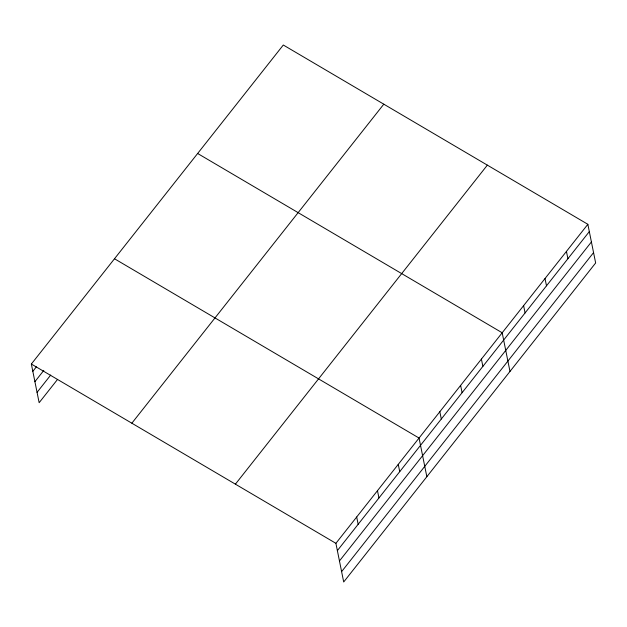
<?xml version="1.0" encoding="UTF-8"?>
<svg xmlns="http://www.w3.org/2000/svg" width="627" height="627" viewBox="0 0 627 627"><rect width="100%" height="100%" fill="white"/><g stroke="black" fill="none" stroke-linecap="round" stroke-linejoin="round"><path stroke-width="0.94" d="M31.35 364.036L283.302 45.019L587.852 224.301L595.65 262.964L343.698 581.981L335.9 543.327L31.35 364.036L39.148 402.699L57.559 379.39M32.823 371.325L36.382 366.811M34.908 381.678L43.812 370.4M37.056 392.345L50.716 375.048M131.85 423.201L383.802 104.176M235.399 484.162L487.351 165.136M335.9 543.327L587.852 224.301M337.373 550.616L589.325 231.59M339.458 560.961L591.41 241.944M341.613 571.628L593.565 252.61M197.638 153.482L502.188 332.772L509.986 371.427M114.498 258.763L419.048 438.046L426.846 476.708M566.44 251.419L567.905 258.708M545.02 278.537L546.493 285.826M523.608 305.655L525.073 312.944M481.403 359.091L482.876 366.38M460.618 385.409L462.091 392.698M439.833 411.727L441.306 419.016M398.263 464.364L399.728 471.653M377.478 490.682L378.943 497.971M356.692 517.001L358.158 524.29"/></g></svg>
